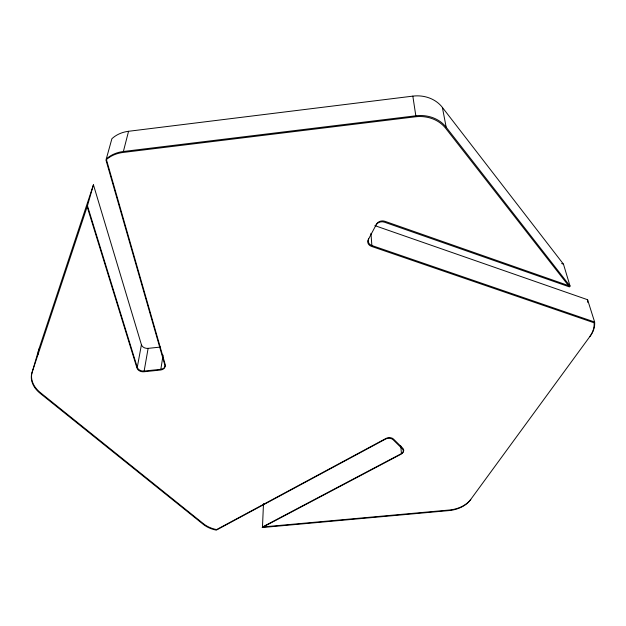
<?xml version="1.0" encoding="UTF-8"?>
<svg xmlns="http://www.w3.org/2000/svg" width="626" height="626" viewBox="0 0 626 626"><rect width="100%" height="100%" fill="white"/><g stroke="black" fill="none" stroke-linecap="round" stroke-linejoin="round"><path stroke-width="0.94" d="M470.791 499.376A26.01 17.692 -5.6 0 1 449.21 510.033L262.474 526.982L263.491 503.586M137.274 367.36L141.421 344.707L93.438 184.811L87.46 205.79L137.274 367.36A5.759 4.288 9.2 0 0 144.144 371.054L160.835 369.309L163.081 355.145M144.144 371.054L148.119 348.369A5.618 4.257 9.6 0 1 141.421 344.707M160.835 369.309A5.759 4.304 8.4 0 0 165.186 364.442L106.264 159.043A33.068 27.607 16.9 0 1 123.377 151.5L128.565 131.288L412.831 96.13A32.599 28.718 -14.1 0 1 442.371 107.406L563.47 264.172L570.067 286.129L384.865 221.283A6.323 5.274 -6.5 0 0 376.484 224.186L368.276 239.625A6.252 5.164 -5.5 0 0 371.414 246.362L594.074 322.789A30.111 22.403 -14.3 0 1 589.817 336.608M106.264 159.043L111.897 138.714A32.176 27.215 17.8 0 1 128.565 131.288M93.438 184.811L38.945 349.042L32.302 371.719A28.827 20.775 12.6 0 0 40.424 392.674L203.567 523.805A25.455 17.137 3.6 0 0 216.573 529.596L386.007 438.419A5.399 3.858 -3.7 0 1 393.543 439.108L402.784 448.247A5.36 3.795 -4 0 1 401.438 453.584L262.474 526.982M87.46 205.79L32.067 372.431A28.812 20.752 12.6 0 0 40.189 393.363L203.278 524.361A25.439 17.121 3.6 0 0 216.275 530.144L385.6 439.053A5.399 3.85 -3.7 0 1 393.136 439.749L402.377 448.873A5.36 3.795 -4 0 1 401.031 454.21L262.153 527.538L448.795 510.605A26.002 17.677 -5.6 0 0 470.361 499.955L590.365 335.857A30.126 22.426 -14.4 0 0 594.63 322.022L587.587 299.721L374.872 225.626M123.377 151.5L415.82 115.794A33.522 29.172 -13.1 0 1 446.189 127.258L570.067 286.129M148.119 348.369L160.585 347.047M368.73 238.764A6.26 5.172 -5.5 0 0 371.867 245.517L594.63 322.022M561.632 263.523L563.47 264.172M87.163 206.69L136.977 368.072A5.759 4.28 9.2 0 0 143.847 371.766L160.53 370.029A5.751 4.304 8.4 0 0 164.873 365.161L105.943 159.998A33.053 27.575 16.9 0 1 123.04 152.462L415.296 116.804A33.499 29.14 -13 0 1 445.649 128.26L569.511 286.927L384.395 222.16A6.315 5.266 -6.4 0 0 376.023 225.063M442.371 107.406L446.189 127.258M412.831 96.13L415.82 115.794M400.757 445.861L401.438 453.584M370.952 233.287L371.867 245.517M587.587 299.721A29.383 22.223 -14.9 0 1 587.634 302.303M38.178 354.308A28.139 20.635 13 0 1 38.945 349.042"/></g></svg>
